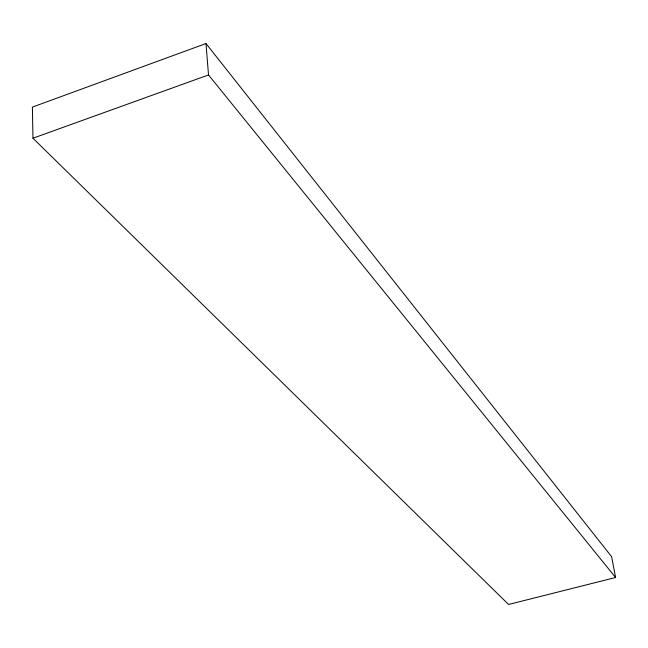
<?xml version="1.0" encoding="UTF-8"?>
<svg xmlns="http://www.w3.org/2000/svg" width="648" height="648" viewBox="0 0 648 648"><rect width="100%" height="100%" fill="white"/><g stroke="black" fill="none" stroke-linecap="round" stroke-linejoin="round"><path stroke-width="0.97" d="M205.983 43.529L32.4 107.106L32.959 138.227L508.575 604.471L615.6 577.506L611.615 556.656L205.983 43.529L208.518 74.941L615.6 577.506M32.959 138.227L208.518 74.941"/></g></svg>
